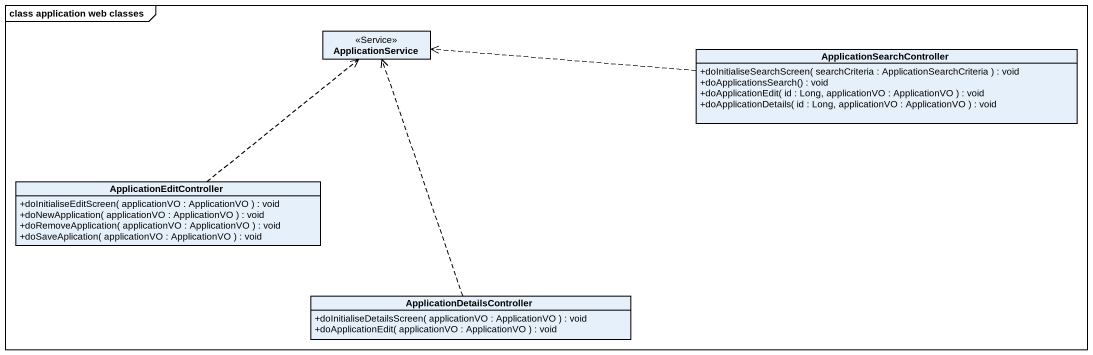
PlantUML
@startuml
mainframe class application web classes
hide circle
hide empty members
skinparam classAttributeIconSize 0
class ApplicationService <<Service>>
class ApplicationSearchController {
  +doInitialiseSearchScreen( searchCriteria : ApplicationSearchCriteria ) : void
  +doApplicationsSearch() : void
  +doApplicationEdit( id : Long, applicationVO : ApplicationVO ) : void
  +doApplicationDetails( id : Long, applicationVO : ApplicationVO ) : void
}
class ApplicationEditController {
  +doInitialiseEditScreen( applicationVO : ApplicationVO ) : void
  +doNewApplication( applicationVO : ApplicationVO ) : void
  +doRemoveApplication( applicationVO : ApplicationVO ) : void
  +doSaveAplication( applicationVO : ApplicationVO ) : void
}
class ApplicationDetailsController {
  +doInitialiseDetailsScreen( applicationVO : ApplicationVO ) : void
  +doApplicationEdit( applicationVO : ApplicationVO ) : void
}
ApplicationSearchController .left.> ApplicationService
ApplicationEditController .up.> ApplicationService
ApplicationDetailsController .up.> ApplicationService
@enduml
